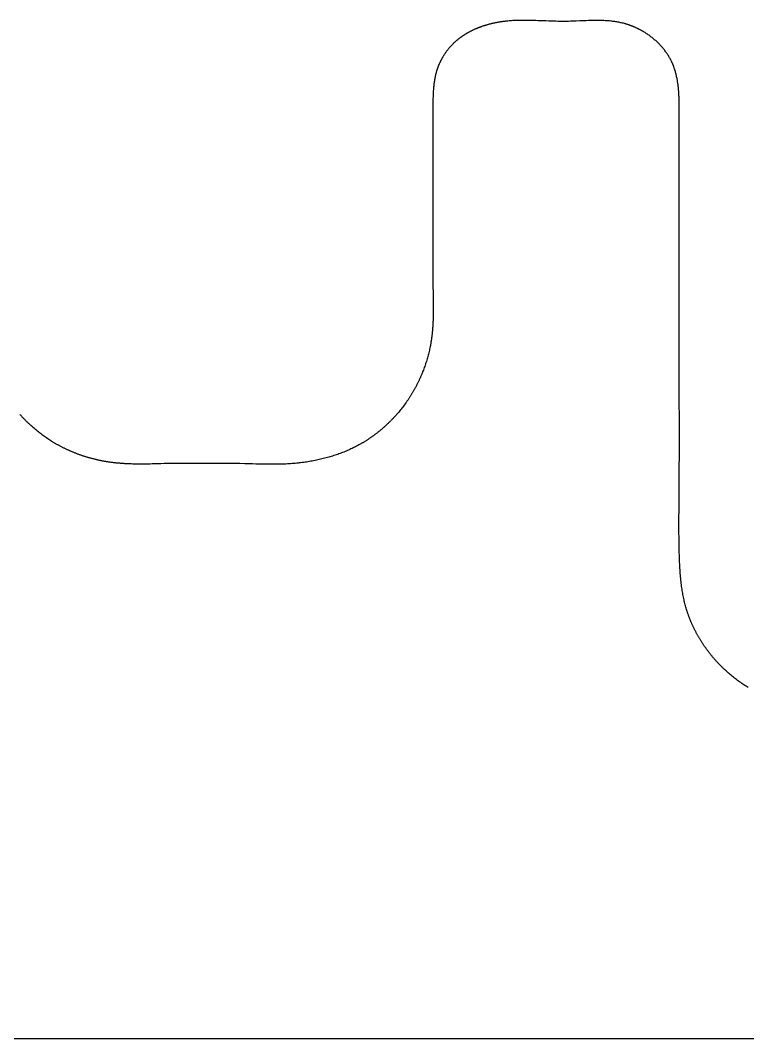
# Model space of a CAD drawing. Header units: millimetres. Extents: x -9 to 276, y -90 to 14.
# Drawn here: x 255.55 to 260.57, y 6.97 to 14 of the extents above; entities that cross this region are included whole.
import ezdxf

# ---------------------------------------------------------------- set-up
doc = ezdxf.new("R2010")
doc.units = ezdxf.units.MM
doc.layers.add('BLACK', color=7, linetype='CONTINUOUS')

msp = doc.modelspace()

# ---------------------------------------------------------------- linework, layer by layer
at = {"layer": 'BLACK', "linetype": 'Continuous'}
for p, q in [((258.823312, 13.981715), (258.819491, 13.980887)), ((258.82716, 13.982529), (258.823312, 13.981715)), ((258.831013, 13.983323), (258.82716, 13.982529)), ((258.834891, 13.984102), (258.831013, 13.983323)), ((258.838774, 13.984861), (258.834891, 13.984102)), ((258.842683, 13.985604), (258.838774, 13.984861)), ((258.846596, 13.986328), (258.842683, 13.985604)), ((258.850534, 13.987036), (258.846596, 13.986328)), ((258.854476, 13.987724), (258.850534, 13.987036)), ((258.858443, 13.988396), (258.854476, 13.987724)), ((258.862412, 13.989049), (258.858443, 13.988396)), ((258.866406, 13.989684), (258.862412, 13.989049)), ((258.870403, 13.9903), (258.866406, 13.989684)), ((258.874424, 13.990899), (258.870403, 13.9903)), ((258.878447, 13.991478), (258.874424, 13.990899)), ((258.882493, 13.992041), (258.878447, 13.991478)), ((258.886541, 13.992583), (258.882493, 13.992041)), ((258.890611, 13.993107), (258.886541, 13.992583)), ((258.894683, 13.993612), (258.890611, 13.993107)), ((258.898849, 13.994107), (258.894683, 13.993612)), ((258.903015, 13.994582), (258.898849, 13.994107)), ((258.907182, 13.995037), (258.903015, 13.994582)), ((258.91135, 13.995471), (258.907182, 13.995037)), ((258.919687, 13.996281), (258.91135, 13.995471)), ((258.928027, 13.997015), (258.919687, 13.996281)), ((258.936369, 13.997675), (258.928027, 13.997015)), ((258.944714, 13.998264), (258.936369, 13.997675)), ((258.953062, 13.998785), (258.944714, 13.998264)), ((258.961412, 13.99924), (258.953062, 13.998785)), ((258.969765, 13.999632), (258.961412, 13.99924)), ((258.97812, 13.999964), (258.969765, 13.999632)), ((258.986479, 14.000238), (258.97812, 13.999964)), ((258.99484, 14.000456), (258.986479, 14.000238)), ((259.003205, 14.000622), (258.99484, 14.000456)), ((259.011572, 14.000738), (259.003205, 14.000622)), ((259.019942, 14.000807), (259.011572, 14.000738)), ((259.028315, 14.000831), (259.019942, 14.000807)), ((259.036692, 14.000813), (259.028315, 14.000831)), ((259.045072, 14.000755), (259.036692, 14.000813)), ((259.053454, 14.000661), (259.045072, 14.000755)), ((259.061841, 14.000532), (259.053454, 14.000661)), ((259.07023, 14.000372), (259.061841, 14.000532)), ((259.078623, 14.000182), (259.07023, 14.000372)), ((259.087019, 13.999967), (259.078623, 14.000182)), ((259.095419, 13.999727), (259.087019, 13.999967)), ((259.112228, 13.999187), (259.095419, 13.999727)), ((259.129052, 13.998584), (259.112228, 13.999187)), ((259.145891, 13.997938), (259.129052, 13.998584)), ((259.162746, 13.997271), (259.145891, 13.997938)), ((259.181222, 13.99654), (259.162746, 13.997271)), ((259.202678, 13.995727), (259.181222, 13.99654)), ((259.220541, 13.99511), (259.202678, 13.995727)), ((259.236389, 13.994628), (259.220541, 13.99511)), ((259.250893, 13.994257), (259.236389, 13.994628)), ((259.264414, 13.993983), (259.250893, 13.994257)), ((259.277175, 13.993798), (259.264414, 13.993983)), ((259.289322, 13.993695), (259.277175, 13.993798)), ((259.300959, 13.993672), (259.289322, 13.993695)), ((259.312165, 13.993725), (259.300959, 13.993672)), ((259.318687, 13.993792), (259.312165, 13.993725)), ((259.325211, 13.993884), (259.318687, 13.993792)), ((259.331737, 13.994), (259.325211, 13.993884)), ((259.338266, 13.994138), (259.331737, 13.994)), ((259.351328, 13.994473), (259.338266, 13.994138)), ((259.364396, 13.994876), (259.351328, 13.994473)), ((259.377466, 13.995333), (259.364396, 13.994876)), ((259.390537, 13.99583), (259.377466, 13.995333)), ((259.416675, 13.996892), (259.390537, 13.99583)), ((259.442939, 13.997959), (259.416675, 13.996892)), ((259.460309, 13.998611), (259.442939, 13.997959)), ((259.47527, 13.999109), (259.460309, 13.998611)), ((259.488734, 13.99949), (259.47527, 13.999109)), ((259.501144, 13.99977), (259.488734, 13.99949)), ((259.512756, 13.99996), (259.501144, 13.99977)), ((259.523732, 14.000066), (259.512756, 13.99996)), ((259.534185, 14.000093), (259.523732, 14.000066)), ((259.544196, 14.000043), (259.534185, 14.000093)), ((259.553827, 13.99992), (259.544196, 14.000043)), ((259.563125, 13.999725), (259.553827, 13.99992)), ((259.572129, 13.99946), (259.563125, 13.999725)), ((259.580869, 13.999126), (259.572129, 13.99946)), ((259.58937, 13.998724), (259.580869, 13.999126)), ((259.597655, 13.998256), (259.58937, 13.998724)), ((259.605742, 13.997721), (259.597655, 13.998256)), ((259.613645, 13.99712), (259.605742, 13.997721)), ((259.62138, 13.996455), (259.613645, 13.99712)), ((259.628957, 13.995725), (259.62138, 13.996455)), ((259.636388, 13.994931), (259.628957, 13.995725)), ((259.643681, 13.994074), (259.636388, 13.994931)), ((259.650846, 13.993153), (259.643681, 13.994074)), ((259.657889, 13.992168), (259.650846, 13.993153)), ((259.664818, 13.991121), (259.657889, 13.992168)), ((259.671639, 13.990011), (259.664818, 13.991121)), ((259.678357, 13.988838), (259.671639, 13.990011)), ((259.684977, 13.987602), (259.678357, 13.988838)), ((259.691506, 13.986304), (259.684977, 13.987602)), ((259.697946, 13.984943), (259.691506, 13.986304)), ((259.704302, 13.983519), (259.697946, 13.984943)), ((259.710578, 13.982033), (259.704302, 13.983519)), ((259.716777, 13.980484), (259.710578, 13.982033)), ((258.636296, 13.911574), (258.633489, 13.909932)), ((258.639128, 13.913209), (258.636296, 13.911574)), ((258.641972, 13.914826), (258.639128, 13.913209)), ((258.644842, 13.916436), (258.641972, 13.914826)), ((258.647723, 13.918028), (258.644842, 13.916436)), ((258.650631, 13.919612), (258.647723, 13.918028)), ((258.65355, 13.921179), (258.650631, 13.919612)), ((258.656495, 13.922738), (258.65355, 13.921179)), ((258.659451, 13.92428), (258.656495, 13.922738)), ((258.662435, 13.925813), (258.659451, 13.92428)), ((258.665428, 13.927328), (258.662435, 13.925813)), ((258.66845, 13.928835), (258.665428, 13.927328)), ((258.671481, 13.930325), (258.66845, 13.928835)), ((258.67454, 13.931805), (258.671481, 13.930325)), ((258.677609, 13.933269), (258.67454, 13.931805)), ((258.680705, 13.934723), (258.677609, 13.933269)), ((258.683812, 13.936159), (258.680705, 13.934723)), ((258.686946, 13.937586), (258.683812, 13.936159)), ((258.690091, 13.938996), (258.686946, 13.937586)), ((258.693263, 13.940395), (258.690091, 13.938996)), ((258.696445, 13.941778), (258.693263, 13.940395)), ((258.699655, 13.94315), (258.696445, 13.941778)), ((258.702874, 13.944504), (258.699655, 13.94315)), ((258.706121, 13.945849), (258.702874, 13.944504)), ((258.709378, 13.947175), (258.706121, 13.945849)), ((258.712663, 13.948491), (258.709378, 13.947175)), ((258.715957, 13.949789), (258.712663, 13.948491)), ((258.71928, 13.951077), (258.715957, 13.949789)), ((258.722611, 13.952346), (258.71928, 13.951077)), ((258.725971, 13.953605), (258.722611, 13.952346)), ((258.729339, 13.954845), (258.725971, 13.953605)), ((258.732736, 13.956075), (258.729339, 13.954845)), ((258.736141, 13.957286), (258.732736, 13.956075)), ((258.739574, 13.958486), (258.736141, 13.957286)), ((258.743016, 13.959667), (258.739574, 13.958486)), ((258.746486, 13.960837), (258.743016, 13.959667)), ((258.749964, 13.961988), (258.746486, 13.960837)), ((258.753471, 13.963127), (258.749964, 13.961988)), ((258.756985, 13.964247), (258.753471, 13.963127)), ((258.760528, 13.965356), (258.756985, 13.964247)), ((258.764078, 13.966446), (258.760528, 13.965356)), ((258.767657, 13.967523), (258.764078, 13.966446)), ((258.771242, 13.968581), (258.767657, 13.967523)), ((258.774856, 13.969627), (258.771242, 13.968581)), ((258.778477, 13.970654), (258.774856, 13.969627)), ((258.782126, 13.971667), (258.778477, 13.970654)), ((258.785781, 13.972662), (258.782126, 13.971667)), ((258.789465, 13.973643), (258.785781, 13.972662)), ((258.793154, 13.974606), (258.789465, 13.973643)), ((258.796872, 13.975554), (258.793154, 13.974606)), ((258.800595, 13.976484), (258.796872, 13.975554)), ((258.804346, 13.977399), (258.800595, 13.976484)), ((258.808102, 13.978295), (258.804346, 13.977399)), ((258.811886, 13.979177), (258.808102, 13.978295)), ((258.815675, 13.980039), (258.811886, 13.979177)), ((258.819491, 13.980887), (258.815675, 13.980039)), ((259.722903, 13.978871), (259.716777, 13.980484)), ((259.728959, 13.977196), (259.722903, 13.978871)), ((259.729519, 13.977037), (259.728959, 13.977196)), ((259.73255, 13.976163), (259.729519, 13.977037)), ((259.735578, 13.97527), (259.73255, 13.976163)), ((259.738611, 13.974354), (259.735578, 13.97527)), ((259.74164, 13.973418), (259.738611, 13.974354)), ((259.744672, 13.972461), (259.74164, 13.973418)), ((259.747701, 13.971483), (259.744672, 13.972461)), ((259.750732, 13.970483), (259.747701, 13.971483)), ((259.75376, 13.969464), (259.750732, 13.970483)), ((259.756789, 13.968423), (259.75376, 13.969464)), ((259.759814, 13.967362), (259.756789, 13.968423)), ((259.762841, 13.966279), (259.759814, 13.967362)), ((259.765863, 13.965177), (259.762841, 13.966279)), ((259.768886, 13.964053), (259.765863, 13.965177)), ((259.771904, 13.962909), (259.768886, 13.964053)), ((259.774922, 13.961744), (259.771904, 13.962909)), ((259.777934, 13.960559), (259.774922, 13.961744)), ((259.780946, 13.959354), (259.777934, 13.960559)), ((259.783952, 13.958129), (259.780946, 13.959354)), ((259.786957, 13.956882), (259.783952, 13.958129)), ((259.789956, 13.955617), (259.786957, 13.956882)), ((259.792953, 13.954331), (259.789956, 13.955617)), ((259.795943, 13.953025), (259.792953, 13.954331)), ((259.798931, 13.951699), (259.795943, 13.953025)), ((259.801912, 13.950354), (259.798931, 13.951699)), ((259.80489, 13.948989), (259.801912, 13.950354)), ((259.80786, 13.947604), (259.80489, 13.948989)), ((259.810827, 13.9462), (259.80786, 13.947604)), ((259.813786, 13.944777), (259.810827, 13.9462)), ((259.81674, 13.943334), (259.813786, 13.944777)), ((259.819686, 13.941873), (259.81674, 13.943334)), ((259.822627, 13.940392), (259.819686, 13.941873)), ((259.825559, 13.938892), (259.822627, 13.940392)), ((259.828485, 13.937374), (259.825559, 13.938892)), ((259.831403, 13.935837), (259.828485, 13.937374)), ((259.834314, 13.934281), (259.831403, 13.935837)), ((259.837216, 13.932708), (259.834314, 13.934281)), ((259.84011, 13.931116), (259.837216, 13.932708)), ((259.842995, 13.929506), (259.84011, 13.931116)), ((259.845871, 13.927877), (259.842995, 13.929506)), ((259.848738, 13.926232), (259.845871, 13.927877)), ((259.851596, 13.924568), (259.848738, 13.926232)), ((259.854444, 13.922887), (259.851596, 13.924568)), ((259.86011, 13.919473), (259.854444, 13.922887)), ((259.865734, 13.915991), (259.86011, 13.919473)), ((259.871315, 13.912442), (259.865734, 13.915991)), ((259.876849, 13.908827), (259.871315, 13.912442)), ((258.544521, 13.842867), (258.542377, 13.840791)), ((258.546677, 13.844927), (258.544521, 13.842867)), ((258.548855, 13.84698), (258.546677, 13.844927)), ((258.551046, 13.849018), (258.548855, 13.84698)), ((258.553259, 13.851049), (258.551046, 13.849018)), ((258.555485, 13.853065), (258.553259, 13.851049)), ((258.557734, 13.855073), (258.555485, 13.853065)), ((258.559995, 13.857066), (258.557734, 13.855073)), ((258.562279, 13.859053), (258.559995, 13.857066)), ((258.564576, 13.861023), (258.562279, 13.859053)), ((258.566895, 13.862987), (258.564576, 13.861023)), ((258.569227, 13.864935), (258.566895, 13.862987)), ((258.571582, 13.866876), (258.569227, 13.864935)), ((258.57395, 13.868801), (258.571582, 13.866876)), ((258.576341, 13.87072), (258.57395, 13.868801)), ((258.578744, 13.872622), (258.576341, 13.87072)), ((258.581171, 13.874518), (258.578744, 13.872622)), ((258.583611, 13.876398), (258.581171, 13.874518)), ((258.586074, 13.87827), (258.583611, 13.876398)), ((258.588549, 13.880127), (258.586074, 13.87827)), ((258.591049, 13.881977), (258.588549, 13.880127)), ((258.59356, 13.88381), (258.591049, 13.881977)), ((258.596096, 13.885637), (258.59356, 13.88381)), ((258.598644, 13.887447), (258.596096, 13.885637)), ((258.601217, 13.88925), (258.598644, 13.887447)), ((258.603802, 13.891037), (258.601217, 13.88925)), ((258.606411, 13.892817), (258.603802, 13.891037)), ((258.609032, 13.89458), (258.606411, 13.892817)), ((258.611679, 13.896336), (258.609032, 13.89458)), ((258.614337, 13.898075), (258.611679, 13.896336)), ((258.61702, 13.899807), (258.614337, 13.898075)), ((258.619715, 13.901523), (258.61702, 13.899807)), ((258.622435, 13.903231), (258.619715, 13.901523)), ((258.625167, 13.904922), (258.622435, 13.903231)), ((258.627925, 13.906606), (258.625167, 13.904922)), ((258.630694, 13.908273), (258.627925, 13.906606)), ((258.633489, 13.909932), (258.630694, 13.908273)), ((259.882336, 13.905148), (259.876849, 13.908827)), ((259.887773, 13.901407), (259.882336, 13.905148)), ((259.893158, 13.897603), (259.887773, 13.901407)), ((259.89849, 13.89374), (259.893158, 13.897603)), ((259.903767, 13.889818), (259.89849, 13.89374)), ((259.908987, 13.885839), (259.903767, 13.889818)), ((259.914148, 13.881805), (259.908987, 13.885839)), ((259.919249, 13.877716), (259.914148, 13.881805)), ((259.924288, 13.873575), (259.919249, 13.877716)), ((259.929263, 13.869382), (259.924288, 13.873575)), ((259.934173, 13.86514), (259.929263, 13.869382)), ((259.939017, 13.86085), (259.934173, 13.86514)), ((259.943794, 13.856514), (259.939017, 13.86085)), ((259.948501, 13.852133), (259.943794, 13.856514)), ((259.953137, 13.847708), (259.948501, 13.852133)), ((259.957703, 13.843242), (259.953137, 13.847708)), ((259.962195, 13.838735), (259.957703, 13.843242)), ((258.485589, 13.773025), (258.482211, 13.768002)), ((258.489029, 13.777995), (258.485589, 13.773025)), ((258.492529, 13.782912), (258.489029, 13.777995)), ((258.496087, 13.787774), (258.492529, 13.782912)), ((258.499702, 13.792577), (258.496087, 13.787774)), ((258.503373, 13.797321), (258.499702, 13.792577)), ((258.507096, 13.802004), (258.503373, 13.797321)), ((258.510871, 13.806624), (258.507096, 13.802004)), ((258.514697, 13.811179), (258.510871, 13.806624)), ((258.51857, 13.815667), (258.514697, 13.811179)), ((258.522491, 13.820088), (258.51857, 13.815667)), ((258.526456, 13.824439), (258.522491, 13.820088)), ((258.529894, 13.828118), (258.526456, 13.824439)), ((258.531934, 13.83026), (258.529894, 13.828118)), ((258.533986, 13.832387), (258.531934, 13.83026)), ((258.53606, 13.834507), (258.533986, 13.832387)), ((258.538147, 13.836611), (258.53606, 13.834507)), ((258.540256, 13.838709), (258.538147, 13.836611)), ((258.542377, 13.840791), (258.540256, 13.838709)), ((259.966614, 13.834189), (259.962195, 13.838735)), ((259.970958, 13.829606), (259.966614, 13.834189)), ((259.975227, 13.824988), (259.970958, 13.829606)), ((259.979418, 13.820335), (259.975227, 13.824988)), ((259.983532, 13.815649), (259.979418, 13.820335)), ((259.987568, 13.810931), (259.983532, 13.815649)), ((259.991525, 13.806184), (259.987568, 13.810931)), ((259.995403, 13.801408), (259.991525, 13.806184)), ((259.9992, 13.796604), (259.995403, 13.801408)), ((260.002916, 13.791775), (259.9992, 13.796604)), ((260.006551, 13.78692), (260.002916, 13.791775)), ((260.010104, 13.782043), (260.006551, 13.78692)), ((260.013575, 13.777143), (260.010104, 13.782043)), ((260.016963, 13.772222), (260.013575, 13.777143)), ((260.020269, 13.767282), (260.016963, 13.772222)), ((258.445735, 13.701734), (258.444515, 13.698981)), ((258.446973, 13.704479), (258.445735, 13.701734)), ((258.448231, 13.70722), (258.446973, 13.704479)), ((258.449508, 13.709953), (258.448231, 13.70722)), ((258.450805, 13.712681), (258.449508, 13.709953)), ((258.45212, 13.715402), (258.450805, 13.712681)), ((258.453454, 13.718117), (258.45212, 13.715402)), ((258.454807, 13.720823), (258.453454, 13.718117)), ((258.456179, 13.723523), (258.454807, 13.720823)), ((258.457569, 13.726214), (258.456179, 13.723523)), ((258.458978, 13.728899), (258.457569, 13.726214)), ((258.460405, 13.731574), (258.458978, 13.728899)), ((258.46185, 13.734241), (258.460405, 13.731574)), ((258.463313, 13.736899), (258.46185, 13.734241)), ((258.464794, 13.739548), (258.463313, 13.736899)), ((258.466292, 13.742187), (258.464794, 13.739548)), ((258.467808, 13.744817), (258.466292, 13.742187)), ((258.469341, 13.747437), (258.467808, 13.744817)), ((258.470891, 13.750046), (258.469341, 13.747437)), ((258.472459, 13.752645), (258.470891, 13.750046)), ((258.474043, 13.755233), (258.472459, 13.752645)), ((258.475644, 13.75781), (258.474043, 13.755233)), ((258.478895, 13.76293), (258.475644, 13.75781)), ((258.482211, 13.768002), (258.478895, 13.76293)), ((260.023491, 13.762323), (260.020269, 13.767282)), ((260.02663, 13.757346), (260.023491, 13.762323)), ((260.029685, 13.752353), (260.02663, 13.757346)), ((260.032656, 13.747345), (260.029685, 13.752353)), ((260.035544, 13.742322), (260.032656, 13.747345)), ((260.038347, 13.737286), (260.035544, 13.742322)), ((260.041066, 13.732238), (260.038347, 13.737286)), ((260.043702, 13.727178), (260.041066, 13.732238)), ((260.046253, 13.722107), (260.043702, 13.727178)), ((260.047604, 13.719349), (260.046253, 13.722107)), ((260.048933, 13.716582), (260.047604, 13.719349)), ((260.05024, 13.713806), (260.048933, 13.716582)), ((260.051526, 13.711021), (260.05024, 13.713806)), ((260.052791, 13.708228), (260.051526, 13.711021)), ((260.054036, 13.705427), (260.052791, 13.708228)), ((260.055259, 13.702617), (260.054036, 13.705427)), ((260.056462, 13.699799), (260.055259, 13.702617)), ((258.421557, 13.632943), (258.420094, 13.627154)), ((258.423077, 13.638638), (258.421557, 13.632943)), ((258.424654, 13.644245), (258.423077, 13.638638)), ((258.426008, 13.648837), (258.424654, 13.644245)), ((258.426862, 13.651642), (258.426008, 13.648837)), ((258.427736, 13.654442), (258.426862, 13.651642)), ((258.428632, 13.657246), (258.427736, 13.654442)), ((258.429548, 13.660044), (258.428632, 13.657246)), ((258.430485, 13.662845), (258.429548, 13.660044)), ((258.431442, 13.66564), (258.430485, 13.662845)), ((258.432421, 13.668437), (258.431442, 13.66564)), ((258.433419, 13.671229), (258.432421, 13.668437)), ((258.434438, 13.674021), (258.433419, 13.671229)), ((258.435477, 13.676808), (258.434438, 13.674021)), ((258.436537, 13.679594), (258.435477, 13.676808)), ((258.437616, 13.682374), (258.436537, 13.679594)), ((258.438717, 13.685154), (258.437616, 13.682374)), ((258.439836, 13.687927), (258.438717, 13.685154)), ((258.440977, 13.690699), (258.439836, 13.687927)), ((258.442136, 13.693463), (258.440977, 13.690699)), ((258.443316, 13.696226), (258.442136, 13.693463)), ((258.444515, 13.698981), (258.443316, 13.696226)), ((260.057645, 13.696972), (260.056462, 13.699799)), ((260.058807, 13.694138), (260.057645, 13.696972)), ((260.059949, 13.691295), (260.058807, 13.694138)), ((260.061071, 13.688444), (260.059949, 13.691295)), ((260.062174, 13.685585), (260.061071, 13.688444)), ((260.063257, 13.682719), (260.062174, 13.685585)), ((260.06432, 13.679844), (260.063257, 13.682719)), ((260.065364, 13.676962), (260.06432, 13.679844)), ((260.06639, 13.674072), (260.065364, 13.676962)), ((260.067396, 13.671175), (260.06639, 13.674072)), ((260.069353, 13.665358), (260.067396, 13.671175)), ((260.071236, 13.659512), (260.069353, 13.665358)), ((260.073047, 13.653637), (260.071236, 13.659512)), ((260.074788, 13.647734), (260.073047, 13.653637)), ((260.076458, 13.641804), (260.074788, 13.647734)), ((260.078061, 13.635847), (260.076458, 13.641804)), ((260.079598, 13.629863), (260.078061, 13.635847)), ((258.408562, 13.562659), (258.407712, 13.555333)), ((258.409466, 13.569785), (258.408562, 13.562659)), ((258.410425, 13.57673), (258.409466, 13.569785)), ((258.411438, 13.583507), (258.410425, 13.57673)), ((258.412507, 13.590129), (258.411438, 13.583507)), ((258.413632, 13.596608), (258.412507, 13.590129)), ((258.414812, 13.602953), (258.413632, 13.596608)), ((258.416048, 13.609173), (258.414812, 13.602953)), ((258.41734, 13.615275), (258.416048, 13.609173)), ((258.418689, 13.621267), (258.41734, 13.615275)), ((258.420094, 13.627154), (258.418689, 13.621267)), ((260.081068, 13.623854), (260.079598, 13.629863)), ((260.082475, 13.61782), (260.081068, 13.623854)), ((260.08382, 13.611762), (260.082475, 13.61782)), ((260.085103, 13.60568), (260.08382, 13.611762)), ((260.086326, 13.599575), (260.085103, 13.60568)), ((260.08749, 13.593448), (260.086326, 13.599575)), ((260.088598, 13.587298), (260.08749, 13.593448)), ((260.08965, 13.581128), (260.088598, 13.587298)), ((260.090647, 13.574936), (260.08965, 13.581128)), ((260.091591, 13.568725), (260.090647, 13.574936)), ((260.092484, 13.562495), (260.091591, 13.568725)), ((260.093326, 13.556245), (260.092484, 13.562495)), ((258.403238, 13.495999), (258.402796, 13.485702)), ((258.403726, 13.505665), (258.403238, 13.495999)), ((258.404262, 13.514823), (258.403726, 13.505665)), ((258.404848, 13.523558), (258.404262, 13.514823)), ((258.405485, 13.531934), (258.404848, 13.523558)), ((258.406174, 13.539998), (258.405485, 13.531934)), ((258.406916, 13.547788), (258.406174, 13.539998)), ((258.407712, 13.555333), (258.406916, 13.547788)), ((260.094119, 13.549978), (260.093326, 13.556245)), ((260.094864, 13.543693), (260.094119, 13.549978)), ((260.095564, 13.537391), (260.094864, 13.543693)), ((260.096218, 13.531073), (260.095564, 13.537391)), ((260.096829, 13.524739), (260.096218, 13.531073)), ((260.097397, 13.51839), (260.096829, 13.524739)), ((260.097925, 13.512027), (260.097397, 13.51839)), ((260.098414, 13.50565), (260.097925, 13.512027)), ((260.098864, 13.49926), (260.098414, 13.50565)), ((260.099278, 13.492858), (260.098864, 13.49926)), ((260.099656, 13.486443), (260.099278, 13.492858)), ((258.40146, 13.43753), (258.401051, 13.415132)), ((258.401688, 13.448359), (258.40146, 13.43753)), ((258.402031, 13.462343), (258.401688, 13.448359)), ((258.402396, 13.474588), (258.402031, 13.462343)), ((258.402796, 13.485702), (258.402396, 13.474588)), ((260.1, 13.480017), (260.099656, 13.486443)), ((260.100311, 13.47358), (260.1, 13.480017)), ((260.100592, 13.467134), (260.100311, 13.47358)), ((260.100842, 13.460678), (260.100592, 13.467134)), ((260.101064, 13.454213), (260.100842, 13.460678)), ((260.101258, 13.44774), (260.101064, 13.454213)), ((260.101427, 13.441259), (260.101258, 13.44774)), ((260.101571, 13.434771), (260.101427, 13.441259)), ((260.101693, 13.428277), (260.101571, 13.434771)), ((260.101792, 13.421778), (260.101693, 13.428277)), ((260.101871, 13.415273), (260.101792, 13.421778)), ((258.400428, 13.367959), (258.400216, 13.342925)), ((258.400707, 13.391979), (258.400428, 13.367959)), ((258.401051, 13.415132), (258.400707, 13.391979)), ((260.1016, 13.324017), (260.10184, 13.35008)), ((260.10184, 13.35008), (260.101933, 13.363125)), ((260.101973, 13.40225), (260.101871, 13.415273)), ((260.101933, 13.363125), (260.101993, 13.376171)), ((260.102011, 13.389215), (260.101973, 13.40225)), ((260.101993, 13.376171), (260.102011, 13.389215)), ((258.399998, 13.288965), (258.399995, 13.25938)), ((258.400072, 13.316683), (258.399998, 13.288965)), ((258.400216, 13.342925), (258.400072, 13.316683)), ((260.101127, 13.266494), (260.101277, 13.287899)), ((260.101277, 13.287899), (260.101459, 13.309362)), ((260.101459, 13.309362), (260.1016, 13.324017)), ((258.399995, 13.25938), (258.400069, 13.227311)), ((258.400069, 13.227311), (258.400227, 13.191686)), ((260.100847, 13.202584), (260.100914, 13.22384)), ((260.100914, 13.22384), (260.101007, 13.245142)), ((260.101007, 13.245142), (260.101127, 13.266494)), ((258.400227, 13.191686), (258.400483, 13.150266)), ((258.400483, 13.150266), (258.400927, 13.090495)), ((260.100777, 13.139051), (260.100803, 13.181369)), ((260.10082, 13.096854), (260.100777, 13.139051)), ((260.100803, 13.181369), (260.100847, 13.202584)), ((258.400927, 13.090495), (258.401205, 13.053983)), ((260.100913, 13.054748), (260.10082, 13.096854)), ((258.401205, 13.053983), (258.40146, 13.01747)), ((258.40146, 13.01747), (258.40146, 12.597409)), ((260.10104, 13.012701), (260.100913, 13.054748)), ((260.101185, 12.970683), (260.10104, 13.012701)), ((260.101257, 12.950031), (260.101185, 12.970683)), ((260.101458, 12.885958), (260.101257, 12.950031)), ((260.101571, 12.834815), (260.101458, 12.885958)), ((260.101639, 12.783591), (260.101571, 12.834815)), ((260.101669, 12.7323), (260.101639, 12.783591)), ((260.101668, 12.680955), (260.101669, 12.7323)), ((260.101642, 12.62957), (260.101668, 12.680955)), ((258.40146, 12.597409), (258.401032, 12.531004)), ((260.101474, 12.475313), (260.101596, 12.578159)), ((260.101596, 12.578159), (260.101642, 12.62957)), ((258.401032, 12.531004), (258.400739, 12.486794)), ((258.40048, 12.442584), (258.400373, 12.42048)), ((258.400739, 12.486794), (258.40048, 12.442584)), ((260.101457, 11.615747), (260.101458, 12.462554)), ((260.101458, 12.462554), (260.101474, 12.475313)), ((258.400225, 12.376271), (258.400192, 12.354168)), ((258.400287, 12.398376), (258.400225, 12.376271)), ((258.400373, 12.42048), (258.400287, 12.398376)), ((258.400192, 12.354168), (258.400192, 12.332064)), ((258.400192, 12.332064), (258.400229, 12.309961)), ((258.400229, 12.309961), (258.400308, 12.287858)), ((258.400308, 12.287858), (258.400431, 12.265755)), ((258.400431, 12.265755), (258.400604, 12.243653)), ((258.400604, 12.243653), (258.40083, 12.221551)), ((258.40083, 12.221551), (258.401114, 12.19945)), ((258.401114, 12.19945), (258.40146, 12.177349)), ((258.40146, 12.177349), (258.401909, 12.152981)), ((258.401909, 12.152981), (258.402335, 12.131635)), ((258.402335, 12.131635), (258.402801, 12.108246)), ((258.402801, 12.108246), (258.403229, 12.08486)), ((258.403229, 12.08486), (258.403416, 12.073168)), ((258.403416, 12.073168), (258.403581, 12.061477)), ((258.403581, 12.061477), (258.403717, 12.049788)), ((258.403717, 12.049788), (258.40382, 12.0381)), ((258.40382, 12.0381), (258.403885, 12.026413)), ((258.403908, 12.014728), (258.403883, 12.003044)), ((258.403885, 12.026413), (258.403908, 12.014728)), ((258.402887, 11.944654), (258.402481, 11.932983)), ((258.403219, 11.956328), (258.402887, 11.944654)), ((258.403479, 11.968004), (258.403219, 11.956328)), ((258.403674, 11.979683), (258.403479, 11.968004)), ((258.403807, 11.991363), (258.403674, 11.979683)), ((258.403883, 12.003044), (258.403807, 11.991363)), ((258.399149, 11.874662), (258.398683, 11.868833)), ((258.399589, 11.880491), (258.399149, 11.874662)), ((258.400004, 11.88632), (258.399589, 11.880491)), ((258.400394, 11.892151), (258.400004, 11.88632)), ((258.40076, 11.897982), (258.400394, 11.892151)), ((258.401103, 11.903814), (258.40076, 11.897982)), ((258.401422, 11.909646), (258.401103, 11.903814)), ((258.401719, 11.91548), (258.401422, 11.909646)), ((258.401994, 11.921313), (258.401719, 11.91548)), ((258.402248, 11.927148), (258.401994, 11.921313)), ((258.402481, 11.932983), (258.402248, 11.927148)), ((258.391673, 11.804773), (258.39085, 11.798954)), ((258.392464, 11.810592), (258.391673, 11.804773)), ((258.393222, 11.816413), (258.392464, 11.810592)), ((258.393949, 11.822234), (258.393222, 11.816413)), ((258.394644, 11.828056), (258.393949, 11.822234)), ((258.395308, 11.833879), (258.394644, 11.828056)), ((258.395942, 11.839703), (258.395308, 11.833879)), ((258.396547, 11.845527), (258.395942, 11.839703)), ((258.397123, 11.851353), (258.396547, 11.845527)), ((258.39767, 11.857179), (258.397123, 11.851353)), ((258.39819, 11.863006), (258.39767, 11.857179)), ((258.398683, 11.868833), (258.39819, 11.863006)), ((258.380752, 11.741216), (258.378948, 11.732686)), ((258.382473, 11.749737), (258.380752, 11.741216)), ((258.38411, 11.758249), (258.382473, 11.749737)), ((258.385181, 11.764061), (258.38411, 11.758249)), ((258.386216, 11.769874), (258.385181, 11.764061)), ((258.387213, 11.775688), (258.386216, 11.769874)), ((258.388175, 11.781503), (258.387213, 11.775688)), ((258.389101, 11.787319), (258.388175, 11.781503)), ((258.389993, 11.793136), (258.389101, 11.787319)), ((258.39085, 11.798954), (258.389993, 11.793136)), ((258.361533, 11.664329), (258.358986, 11.655793)), ((258.363998, 11.672871), (258.361533, 11.664329)), ((258.366382, 11.681417), (258.363998, 11.672871)), ((258.368683, 11.689965), (258.366382, 11.681417)), ((258.370901, 11.698514), (258.368683, 11.689965)), ((258.373038, 11.707062), (258.370901, 11.698514)), ((258.375091, 11.715608), (258.373038, 11.707062)), ((258.377061, 11.724149), (258.375091, 11.715608)), ((258.378948, 11.732686), (258.377061, 11.724149)), ((258.338897, 11.596326), (258.335709, 11.58789)), ((258.342006, 11.604779), (258.338897, 11.596326)), ((258.345036, 11.613249), (258.342006, 11.604779)), ((258.347987, 11.621734), (258.345036, 11.613249)), ((258.350857, 11.630233), (258.347987, 11.621734)), ((258.353648, 11.638743), (258.350857, 11.630233)), ((258.356357, 11.647264), (258.353648, 11.638743)), ((258.358986, 11.655793), (258.356357, 11.647264)), ((260.101667, 11.532544), (260.101457, 11.615747)), ((258.309352, 11.525365), (258.307444, 11.521252)), ((258.31124, 11.529485), (258.309352, 11.525365)), ((258.313111, 11.533613), (258.31124, 11.529485)), ((258.314963, 11.537749), (258.313111, 11.533613)), ((258.316796, 11.541892), (258.314963, 11.537749)), ((258.318611, 11.546042), (258.316796, 11.541892)), ((258.320407, 11.550199), (258.318611, 11.546042)), ((258.322183, 11.554363), (258.320407, 11.550199)), ((258.323941, 11.558533), (258.322183, 11.554363)), ((258.32568, 11.562709), (258.323941, 11.558533)), ((258.3274, 11.566892), (258.32568, 11.562709)), ((258.3291, 11.571081), (258.3274, 11.566892)), ((258.330782, 11.575275), (258.3291, 11.571081)), ((258.332444, 11.579475), (258.330782, 11.575275)), ((258.335709, 11.58789), (258.332444, 11.579475)), ((260.101904, 11.449326), (260.101667, 11.532544)), ((258.272287, 11.452717), (258.270063, 11.448776)), ((258.274493, 11.456667), (258.272287, 11.452717)), ((258.276684, 11.46063), (258.274493, 11.456667)), ((258.278856, 11.464602), (258.276684, 11.46063)), ((258.281012, 11.468586), (258.278856, 11.464602)), ((258.283151, 11.472579), (258.281012, 11.468586)), ((258.285273, 11.476584), (258.283151, 11.472579)), ((258.287376, 11.480598), (258.285273, 11.476584)), ((258.289463, 11.484622), (258.287376, 11.480598)), ((258.291532, 11.488655), (258.289463, 11.484622)), ((258.293584, 11.492699), (258.291532, 11.488655)), ((258.295618, 11.496751), (258.293584, 11.492699)), ((258.297634, 11.500813), (258.295618, 11.496751)), ((258.299632, 11.504883), (258.297634, 11.500813)), ((258.301612, 11.508963), (258.299632, 11.504883)), ((258.303574, 11.513051), (258.301612, 11.508963)), ((258.305518, 11.517147), (258.303574, 11.513051)), ((258.307444, 11.521252), (258.305518, 11.517147)), ((258.229805, 11.383644), (258.227297, 11.379929)), ((258.232296, 11.38737), (258.229805, 11.383644)), ((258.234774, 11.391113), (258.232296, 11.38737)), ((258.237235, 11.394867), (258.234774, 11.391113)), ((258.239683, 11.398636), (258.237235, 11.394867)), ((258.242114, 11.402417), (258.239683, 11.398636)), ((258.244531, 11.406213), (258.242114, 11.402417)), ((258.246931, 11.410019), (258.244531, 11.406213)), ((258.249317, 11.413841), (258.246931, 11.410019)), ((258.251685, 11.417673), (258.249317, 11.413841)), ((258.25404, 11.42152), (258.251685, 11.417673)), ((258.256377, 11.425377), (258.25404, 11.42152)), ((258.258699, 11.429248), (258.256377, 11.425377)), ((258.261004, 11.433129), (258.258699, 11.429248)), ((258.263294, 11.437025), (258.261004, 11.433129)), ((258.265567, 11.440929), (258.263294, 11.437025)), ((258.267824, 11.444848), (258.265567, 11.440929)), ((258.270063, 11.448776), (258.267824, 11.444848)), ((260.102159, 11.359397), (260.101904, 11.449326)), ((258.176555, 11.311596), (258.170897, 11.304683)), ((258.182151, 11.318559), (258.176555, 11.311596)), ((258.187683, 11.32557), (258.182151, 11.318559)), ((258.193151, 11.332629), (258.187683, 11.32557)), ((258.198553, 11.339734), (258.193151, 11.332629)), ((258.20389, 11.346885), (258.198553, 11.339734)), ((258.209161, 11.354081), (258.20389, 11.346885)), ((258.214364, 11.36132), (258.209161, 11.354081)), ((258.217123, 11.365214), (258.214364, 11.36132)), ((258.219689, 11.368873), (258.217123, 11.365214)), ((258.222239, 11.372543), (258.219689, 11.368873)), ((258.224776, 11.37623), (258.222239, 11.372543)), ((258.227297, 11.379929), (258.224776, 11.37623)), ((260.102395, 11.262878), (260.102159, 11.359397)), ((255.555473, 11.277174), (255.552523, 11.280491)), ((255.558439, 11.273868), (255.555473, 11.277174)), ((255.56142, 11.270576), (255.558439, 11.273868)), ((255.564417, 11.267296), (255.56142, 11.270576)), ((255.567429, 11.264029), (255.564417, 11.267296)), ((255.570457, 11.260775), (255.567429, 11.264029)), ((255.573499, 11.257534), (255.570457, 11.260775)), ((255.576558, 11.254306), (255.573499, 11.257534)), ((255.57963, 11.251091), (255.576558, 11.254306)), ((255.582718, 11.247889), (255.57963, 11.251091)), ((255.585821, 11.244702), (255.582718, 11.247889)), ((255.588938, 11.241527), (255.585821, 11.244702)), ((255.59207, 11.238367), (255.588938, 11.241527)), ((258.114161, 11.241658), (258.111033, 11.238482)), ((258.117275, 11.244848), (258.114161, 11.241658)), ((258.120376, 11.248054), (258.117275, 11.244848)), ((258.123463, 11.251274), (258.120376, 11.248054)), ((258.126536, 11.254509), (258.123463, 11.251274)), ((258.129595, 11.257757), (258.126536, 11.254509)), ((258.132641, 11.26102), (258.129595, 11.257757)), ((258.135671, 11.264297), (258.132641, 11.26102)), ((258.138688, 11.267589), (258.135671, 11.264297)), ((258.14169, 11.270893), (258.138688, 11.267589)), ((258.144678, 11.274212), (258.14169, 11.270893)), ((258.147651, 11.277545), (258.144678, 11.274212)), ((258.150609, 11.280891), (258.147651, 11.277545)), ((258.153553, 11.28425), (258.150609, 11.280891)), ((258.156481, 11.287623), (258.153553, 11.28425)), ((258.159395, 11.291009), (258.156481, 11.287623)), ((258.165177, 11.29782), (258.159395, 11.291009)), ((258.170897, 11.304683), (258.165177, 11.29782)), ((260.102532, 11.182242), (260.102395, 11.262878)), ((255.595217, 11.235219), (255.59207, 11.238367)), ((255.598378, 11.232087), (255.595217, 11.235219)), ((255.601553, 11.228967), (255.598378, 11.232087)), ((255.604743, 11.225862), (255.601553, 11.228967)), ((255.607946, 11.222771), (255.604743, 11.225862)), ((255.611164, 11.219695), (255.607946, 11.222771)), ((255.614396, 11.216632), (255.611164, 11.219695)), ((255.617641, 11.213585), (255.614396, 11.216632)), ((255.6209, 11.210552), (255.617641, 11.213585)), ((255.624173, 11.207533), (255.6209, 11.210552)), ((255.627459, 11.204529), (255.624173, 11.207533)), ((255.630758, 11.201541), (255.627459, 11.204529)), ((255.637397, 11.195608), (255.630758, 11.201541)), ((255.644088, 11.189736), (255.637397, 11.195608)), ((255.65083, 11.183925), (255.644088, 11.189736)), ((255.657622, 11.178177), (255.65083, 11.183925)), ((255.664464, 11.172492), (255.657622, 11.178177)), ((255.671354, 11.16687), (255.664464, 11.172492)), ((258.039018, 11.172547), (258.035611, 11.169739)), ((258.042416, 11.175374), (258.039018, 11.172547)), ((258.045802, 11.178217), (258.042416, 11.175374)), ((258.049178, 11.181077), (258.045802, 11.178217)), ((258.052541, 11.183953), (258.049178, 11.181077)), ((258.055894, 11.186847), (258.052541, 11.183953)), ((258.059235, 11.189756), (258.055894, 11.186847)), ((258.062565, 11.192683), (258.059235, 11.189756)), ((258.065882, 11.195625), (258.062565, 11.192683)), ((258.069188, 11.198584), (258.065882, 11.195625)), ((258.072482, 11.201558), (258.069188, 11.198584)), ((258.075764, 11.20455), (258.072482, 11.201558)), ((258.079033, 11.207556), (258.075764, 11.20455)), ((258.082291, 11.210579), (258.079033, 11.207556)), ((258.085535, 11.213617), (258.082291, 11.210579)), ((258.088768, 11.216672), (258.085535, 11.213617)), ((258.091987, 11.219741), (258.088768, 11.216672)), ((258.095194, 11.222827), (258.091987, 11.219741)), ((258.098388, 11.225927), (258.095194, 11.222827)), ((258.101569, 11.229044), (258.098388, 11.225927)), ((258.104737, 11.232174), (258.101569, 11.229044)), ((258.107892, 11.235321), (258.104737, 11.232174)), ((258.111033, 11.238482), (258.107892, 11.235321)), ((260.102588, 11.110648), (260.102532, 11.182242)), ((255.678292, 11.161312), (255.671354, 11.16687)), ((255.685277, 11.15582), (255.678292, 11.161312)), ((255.692308, 11.150393), (255.685277, 11.15582)), ((255.699383, 11.145033), (255.692308, 11.150393)), ((255.706502, 11.13974), (255.699383, 11.145033)), ((255.713664, 11.134514), (255.706502, 11.13974)), ((255.720868, 11.129357), (255.713664, 11.134514)), ((255.728113, 11.124268), (255.720868, 11.129357)), ((255.735399, 11.11925), (255.728113, 11.124268)), ((255.742723, 11.114301), (255.735399, 11.11925)), ((255.750085, 11.109423), (255.742723, 11.114301)), ((255.757485, 11.104616), (255.750085, 11.109423)), ((255.764146, 11.10037), (255.757485, 11.104616)), ((257.943533, 11.102885), (257.939871, 11.10056)), ((257.947184, 11.105228), (257.943533, 11.102885)), ((257.950829, 11.107591), (257.947184, 11.105228)), ((257.954464, 11.109971), (257.950829, 11.107591)), ((257.958094, 11.112372), (257.954464, 11.109971)), ((257.961712, 11.114789), (257.958094, 11.112372)), ((257.965325, 11.117226), (257.961712, 11.114789)), ((257.968926, 11.11968), (257.965325, 11.117226)), ((257.972522, 11.122154), (257.968926, 11.11968)), ((257.976106, 11.124645), (257.972522, 11.122154)), ((257.979684, 11.127156), (257.976106, 11.124645)), ((257.98325, 11.129683), (257.979684, 11.127156)), ((257.98681, 11.13223), (257.98325, 11.129683)), ((257.990358, 11.134793), (257.98681, 11.13223)), ((257.993899, 11.137376), (257.990358, 11.134793)), ((257.997429, 11.139976), (257.993899, 11.137376)), ((258.000951, 11.142594), (257.997429, 11.139976)), ((258.004461, 11.145229), (258.000951, 11.142594)), ((258.007964, 11.147883), (258.004461, 11.145229)), ((258.011454, 11.150554), (258.007964, 11.147883)), ((258.014937, 11.153243), (258.011454, 11.150554)), ((258.018408, 11.155948), (258.014937, 11.153243)), ((258.02187, 11.158672), (258.018408, 11.155948)), ((258.02532, 11.161412), (258.02187, 11.158672)), ((258.028761, 11.164171), (258.02532, 11.161412)), ((258.032191, 11.166946), (258.028761, 11.164171)), ((258.035611, 11.169739), (258.032191, 11.166946)), ((260.102569, 11.045129), (260.102588, 11.110648)), ((255.767892, 11.098015), (255.764146, 11.10037)), ((255.771649, 11.095677), (255.767892, 11.098015)), ((255.775423, 11.093352), (255.771649, 11.095677)), ((255.779207, 11.091044), (255.775423, 11.093352)), ((255.783008, 11.08875), (255.779207, 11.091044)), ((255.786819, 11.086473), (255.783008, 11.08875)), ((255.790646, 11.084209), (255.786819, 11.086473)), ((255.794483, 11.081963), (255.790646, 11.084209)), ((255.798337, 11.079731), (255.794483, 11.081963)), ((255.8022, 11.077516), (255.798337, 11.079731)), ((255.806079, 11.075315), (255.8022, 11.077516)), ((255.809968, 11.073131), (255.806079, 11.075315)), ((255.813873, 11.070962), (255.809968, 11.073131)), ((255.817787, 11.06881), (255.813873, 11.070962)), ((255.821717, 11.066673), (255.817787, 11.06881)), ((255.825656, 11.064553), (255.821717, 11.066673)), ((255.829611, 11.062448), (255.825656, 11.064553)), ((255.833575, 11.06036), (255.829611, 11.062448)), ((255.837554, 11.058287), (255.833575, 11.06036)), ((255.841543, 11.056232), (255.837554, 11.058287)), ((255.845546, 11.054192), (255.841543, 11.056232)), ((255.849558, 11.05217), (255.845546, 11.054192)), ((255.853585, 11.050163), (255.849558, 11.05217)), ((255.857621, 11.048173), (255.853585, 11.050163)), ((255.861671, 11.046199), (255.857621, 11.048173)), ((255.865729, 11.044243), (255.861671, 11.046199)), ((255.869803, 11.042303), (255.865729, 11.044243)), ((255.873884, 11.04038), (255.869803, 11.042303)), ((255.87798, 11.038473), (255.873884, 11.04038)), ((255.882083, 11.036585), (255.87798, 11.038473)), ((255.886201, 11.034712), (255.882083, 11.036585)), ((255.890327, 11.032857), (255.886201, 11.034712)), ((255.894466, 11.031019), (255.890327, 11.032857)), ((255.898613, 11.029198), (255.894466, 11.031019)), ((257.811476, 11.032795), (257.803297, 11.029291)), ((257.81959, 11.036357), (257.811476, 11.032795)), ((257.827639, 11.039978), (257.81959, 11.036357)), ((257.835623, 11.043657), (257.827639, 11.039978)), ((257.843542, 11.047394), (257.835623, 11.043657)), ((257.851397, 11.051188), (257.843542, 11.047394)), ((257.859186, 11.055039), (257.851397, 11.051188)), ((257.86691, 11.058946), (257.859186, 11.055039)), ((257.874569, 11.06291), (257.86691, 11.058946)), ((257.882163, 11.06693), (257.874569, 11.06291)), ((257.889693, 11.071005), (257.882163, 11.06693)), ((257.895378, 11.074142), (257.889693, 11.071005)), ((257.899125, 11.076239), (257.895378, 11.074142)), ((257.902863, 11.078354), (257.899125, 11.076239)), ((257.906597, 11.080489), (257.902863, 11.078354)), ((257.910321, 11.082642), (257.906597, 11.080489)), ((257.914042, 11.084816), (257.910321, 11.082642)), ((257.917752, 11.087008), (257.914042, 11.084816)), ((257.921458, 11.08922), (257.917752, 11.087008)), ((257.925155, 11.091449), (257.921458, 11.08922)), ((257.928846, 11.093699), (257.925155, 11.091449)), ((257.932528, 11.095967), (257.928846, 11.093699)), ((257.936205, 11.098255), (257.932528, 11.095967)), ((257.939871, 11.10056), (257.936205, 11.098255)), ((260.102479, 10.984078), (260.102569, 11.045129)), ((255.902773, 11.027394), (255.898613, 11.029198)), ((255.906941, 11.025608), (255.902773, 11.027394)), ((255.911122, 11.023839), (255.906941, 11.025608)), ((255.915311, 11.022088), (255.911122, 11.023839)), ((255.919512, 11.020353), (255.915311, 11.022088)), ((255.923721, 11.018637), (255.919512, 11.020353)), ((255.927942, 11.016938), (255.923721, 11.018637)), ((255.932171, 11.015257), (255.927942, 11.016938)), ((255.936411, 11.013593), (255.932171, 11.015257)), ((255.940659, 11.011948), (255.936411, 11.013593)), ((255.944918, 11.010319), (255.940659, 11.011948)), ((255.949185, 11.00871), (255.944918, 11.010319)), ((255.953462, 11.007117), (255.949185, 11.00871)), ((255.957747, 11.005544), (255.953462, 11.007117)), ((255.962042, 11.003987), (255.957747, 11.005544)), ((255.966345, 11.00245), (255.962042, 11.003987)), ((255.970658, 11.00093), (255.966345, 11.00245)), ((255.974977, 10.999429), (255.970658, 11.00093)), ((255.979307, 10.997945), (255.974977, 10.999429)), ((255.983643, 10.996481), (255.979307, 10.997945)), ((255.987989, 10.995034), (255.983643, 10.996481)), ((255.992341, 10.993606), (255.987989, 10.995034)), ((255.996703, 10.992197), (255.992341, 10.993606)), ((256.001071, 10.990806), (255.996703, 10.992197)), ((256.005448, 10.989433), (256.001071, 10.990806)), ((256.009831, 10.98808), (256.005448, 10.989433)), ((256.014223, 10.986744), (256.009831, 10.98808)), ((256.018621, 10.985428), (256.014223, 10.986744)), ((256.023027, 10.984131), (256.018621, 10.985428)), ((256.027439, 10.982852), (256.023027, 10.984131)), ((256.031859, 10.981592), (256.027439, 10.982852)), ((256.036284, 10.980351), (256.031859, 10.981592)), ((256.040717, 10.979129), (256.036284, 10.980351)), ((256.045155, 10.977927), (256.040717, 10.979129)), ((256.0496, 10.976742), (256.045155, 10.977927)), ((256.054051, 10.975578), (256.0496, 10.976742)), ((256.058508, 10.974432), (256.054051, 10.975578)), ((256.06297, 10.973306), (256.058508, 10.974432)), ((256.067439, 10.972198), (256.06297, 10.973306)), ((256.071913, 10.97111), (256.067439, 10.972198)), ((256.076392, 10.970041), (256.071913, 10.97111)), ((256.080877, 10.968992), (256.076392, 10.970041)), ((256.085367, 10.967962), (256.080877, 10.968992)), ((256.089861, 10.966951), (256.085367, 10.967962)), ((256.09436, 10.96596), (256.089861, 10.966951)), ((256.098864, 10.964988), (256.09436, 10.96596)), ((256.103373, 10.964036), (256.098864, 10.964988)), ((256.107885, 10.963103), (256.103373, 10.964036)), ((256.112402, 10.96219), (256.107885, 10.963103)), ((256.116923, 10.961297), (256.112402, 10.96219)), ((256.121448, 10.960423), (256.116923, 10.961297)), ((256.125977, 10.959568), (256.121448, 10.960423)), ((257.578295, 10.962013), (257.568518, 10.960189)), ((257.588018, 10.963908), (257.578295, 10.962013)), ((257.597684, 10.965872), (257.588018, 10.963908)), ((257.607293, 10.967907), (257.597684, 10.965872)), ((257.616845, 10.97001), (257.607293, 10.967907)), ((257.626339, 10.972182), (257.616845, 10.97001)), ((257.635774, 10.974422), (257.626339, 10.972182)), ((257.64515, 10.97673), (257.635774, 10.974422)), ((257.654466, 10.979105), (257.64515, 10.97673)), ((257.663721, 10.981546), (257.654466, 10.979105)), ((257.672916, 10.984054), (257.663721, 10.981546)), ((257.682049, 10.986627), (257.672916, 10.984054)), ((257.691121, 10.989266), (257.682049, 10.986627)), ((257.700131, 10.991969), (257.691121, 10.989266)), ((257.709078, 10.994737), (257.700131, 10.991969)), ((257.717962, 10.997568), (257.709078, 10.994737)), ((257.726783, 11.000463), (257.717962, 10.997568)), ((257.735541, 11.00342), (257.726783, 11.000463)), ((257.744235, 11.00644), (257.735541, 11.00342)), ((257.752866, 11.009522), (257.744235, 11.00644)), ((257.761432, 11.012665), (257.752866, 11.009522)), ((257.769934, 11.01587), (257.761432, 11.012665)), ((257.778372, 11.019135), (257.769934, 11.01587)), ((257.786745, 11.02246), (257.778372, 11.019135)), ((257.795053, 11.025846), (257.786745, 11.02246)), ((257.803297, 11.029291), (257.795053, 11.025846)), ((260.102322, 10.926506), (260.102479, 10.984078)), ((256.130509, 10.958734), (256.125977, 10.959568)), ((256.135045, 10.957919), (256.130509, 10.958734)), ((256.139584, 10.957123), (256.135045, 10.957919)), ((256.144126, 10.956348), (256.139584, 10.957123)), ((256.148672, 10.955592), (256.144126, 10.956348)), ((256.15322, 10.954856), (256.148672, 10.955592)), ((256.157771, 10.95414), (256.15322, 10.954856)), ((256.162324, 10.953444), (256.157771, 10.95414)), ((256.168261, 10.952566), (256.162324, 10.953444)), ((256.174203, 10.951722), (256.168261, 10.952566)), ((256.180148, 10.95091), (256.174203, 10.951722)), ((256.186098, 10.950131), (256.180148, 10.95091)), ((256.192051, 10.949383), (256.186098, 10.950131)), ((256.198009, 10.948666), (256.192051, 10.949383)), ((256.20397, 10.947979), (256.198009, 10.948666)), ((256.209935, 10.947323), (256.20397, 10.947979)), ((256.215903, 10.946696), (256.209935, 10.947323)), ((256.221875, 10.946098), (256.215903, 10.946696)), ((256.22785, 10.945529), (256.221875, 10.946098)), ((256.233829, 10.944987), (256.22785, 10.945529)), ((256.239811, 10.944473), (256.233829, 10.944987)), ((256.245797, 10.943986), (256.239811, 10.944473)), ((256.251786, 10.943525), (256.245797, 10.943986)), ((256.257777, 10.94309), (256.251786, 10.943525)), ((256.263772, 10.94268), (256.257777, 10.94309)), ((256.26977, 10.942295), (256.263772, 10.94268)), ((256.275771, 10.941934), (256.26977, 10.942295)), ((256.281775, 10.941597), (256.275771, 10.941934)), ((256.287781, 10.941283), (256.281775, 10.941597)), ((256.293791, 10.940992), (256.287781, 10.941283)), ((256.299803, 10.940722), (256.293791, 10.940992)), ((256.305817, 10.940475), (256.299803, 10.940722)), ((256.311834, 10.940248), (256.305817, 10.940475)), ((256.317854, 10.940042), (256.311834, 10.940248)), ((256.3299, 10.93969), (256.317854, 10.940042)), ((256.341955, 10.939413), (256.3299, 10.93969)), ((256.354018, 10.939209), (256.341955, 10.939413)), ((256.36609, 10.939071), (256.354018, 10.939209)), ((256.378168, 10.938997), (256.36609, 10.939071)), ((256.390254, 10.938981), (256.378168, 10.938997)), ((256.402346, 10.939021), (256.390254, 10.938981)), ((256.414443, 10.939111), (256.402346, 10.939021)), ((256.426545, 10.939247), (256.414443, 10.939111)), ((256.438653, 10.939426), (256.426545, 10.939247)), ((256.450764, 10.939642), (256.438653, 10.939426)), ((256.462878, 10.939892), (256.450764, 10.939642)), ((256.474996, 10.940172), (256.462878, 10.939892)), ((256.487115, 10.940477), (256.474996, 10.940172)), ((256.499237, 10.940802), (256.487115, 10.940477)), ((256.523483, 10.9415), (256.499237, 10.940802)), ((256.54773, 10.942232), (256.523483, 10.9415)), ((256.572324, 10.942974), (256.54773, 10.942232)), ((256.598232, 10.943717), (256.572324, 10.942974)), ((257.035357, 10.943717), (256.598232, 10.943717)), ((257.052139, 10.94322), (257.035357, 10.943717)), ((257.068925, 10.942693), (257.052139, 10.94322)), ((257.102504, 10.941593), (257.068925, 10.942693)), ((257.129455, 10.940706), (257.102504, 10.941593)), ((257.156557, 10.939854), (257.129455, 10.940706)), ((257.179295, 10.9392), (257.156557, 10.939854)), ((257.199521, 10.938684), (257.179295, 10.9392)), ((257.218052, 10.938281), (257.199521, 10.938684)), ((257.235331, 10.937977), (257.218052, 10.938281)), ((257.251634, 10.937764), (257.235331, 10.937977)), ((257.267146, 10.937635), (257.251634, 10.937764)), ((257.281998, 10.937587), (257.267146, 10.937635)), ((257.296287, 10.937615), (257.281998, 10.937587)), ((257.310089, 10.937719), (257.296287, 10.937615)), ((257.323463, 10.937896), (257.310089, 10.937719)), ((257.336455, 10.938144), (257.323463, 10.937896)), ((257.349106, 10.938463), (257.336455, 10.938144)), ((257.361449, 10.938851), (257.349106, 10.938463)), ((257.373509, 10.939307), (257.361449, 10.938851)), ((257.385312, 10.939832), (257.373509, 10.939307)), ((257.396878, 10.940423), (257.385312, 10.939832)), ((257.408223, 10.941081), (257.396878, 10.940423)), ((257.419365, 10.941805), (257.408223, 10.941081)), ((257.430316, 10.942595), (257.419365, 10.941805)), ((257.44109, 10.943451), (257.430316, 10.942595)), ((257.451696, 10.944371), (257.44109, 10.943451)), ((257.462146, 10.945357), (257.451696, 10.944371)), ((257.472447, 10.946407), (257.462146, 10.945357)), ((257.478188, 10.947027), (257.472447, 10.946407)), ((257.48842, 10.948195), (257.478188, 10.947027)), ((257.498605, 10.949437), (257.48842, 10.948195)), ((257.508744, 10.950754), (257.498605, 10.949437)), ((257.518833, 10.952144), (257.508744, 10.950754)), ((257.528874, 10.953608), (257.518833, 10.952144)), ((257.538863, 10.955145), (257.528874, 10.953608)), ((257.548801, 10.956754), (257.538863, 10.955145)), ((257.558686, 10.958436), (257.548801, 10.956754)), ((257.568518, 10.960189), (257.558686, 10.958436)), ((260.102098, 10.871752), (260.102322, 10.926506)), ((260.101809, 10.819345), (260.102098, 10.871752)), ((260.10119, 10.736477), (260.101456, 10.768939)), ((260.101456, 10.768939), (260.101809, 10.819345)), ((260.100487, 10.655247), (260.100907, 10.704017)), ((260.100907, 10.704017), (260.10119, 10.736477)), ((260.099953, 10.57674), (260.100165, 10.612746)), ((260.100165, 10.612746), (260.100487, 10.655247)), ((260.099788, 10.514978), (260.099831, 10.544555)), ((260.099831, 10.544555), (260.099953, 10.57674)), ((260.099821, 10.487333), (260.099788, 10.514978)), ((260.099925, 10.4612), (260.099821, 10.487333)), ((260.100099, 10.436293), (260.099925, 10.4612)), ((260.10034, 10.412409), (260.100099, 10.436293)), ((260.100648, 10.389395), (260.10034, 10.412409)), ((260.101023, 10.367135), (260.100648, 10.389395)), ((260.101462, 10.345535), (260.101023, 10.367135)), ((260.101867, 10.328463), (260.101462, 10.345535)), ((260.102358, 10.310527), (260.101867, 10.328463)), ((260.102889, 10.293797), (260.102358, 10.310527)), ((260.103462, 10.278014), (260.102889, 10.293797)), ((260.104082, 10.263003), (260.103462, 10.278014)), ((260.104749, 10.24864), (260.104082, 10.263003)), ((260.105467, 10.234832), (260.104749, 10.24864)), ((260.106235, 10.221508), (260.105467, 10.234832)), ((260.107055, 10.208613), (260.106235, 10.221508)), ((260.107927, 10.196101), (260.107055, 10.208613)), ((260.108852, 10.183935), (260.107927, 10.196101)), ((260.10983, 10.172085), (260.108852, 10.183935)), ((260.110862, 10.160523), (260.10983, 10.172085)), ((260.111948, 10.149228), (260.110862, 10.160523)), ((260.113088, 10.13818), (260.111948, 10.149228)), ((260.114282, 10.127362), (260.113088, 10.13818)), ((260.11553, 10.11676), (260.114282, 10.127362)), ((260.116833, 10.10636), (260.11553, 10.11676)), ((260.118191, 10.096152), (260.116833, 10.10636)), ((260.119604, 10.086123), (260.118191, 10.096152)), ((260.121071, 10.076266), (260.119604, 10.086123)), ((260.122594, 10.06657), (260.121071, 10.076266)), ((260.124171, 10.05703), (260.122594, 10.06657)), ((260.125803, 10.047637), (260.124171, 10.05703)), ((260.127491, 10.038385), (260.125803, 10.047637)), ((260.129233, 10.029268), (260.127491, 10.038385)), ((260.131031, 10.02028), (260.129233, 10.029268)), ((260.132884, 10.011417), (260.131031, 10.02028)), ((260.134793, 10.002674), (260.132884, 10.011417)), ((260.136757, 9.994045), (260.134793, 10.002674)), ((260.138776, 9.985528), (260.136757, 9.994045)), ((260.14085, 9.977119), (260.138776, 9.985528)), ((260.142981, 9.968812), (260.14085, 9.977119)), ((260.145167, 9.960607), (260.142981, 9.968812)), ((260.147409, 9.952498), (260.145167, 9.960607)), ((260.149706, 9.944483), (260.147409, 9.952498)), ((260.15206, 9.936559), (260.149706, 9.944483)), ((260.15447, 9.928724), (260.15206, 9.936559)), ((260.156643, 9.921881), (260.15447, 9.928724)), ((260.157916, 9.917964), (260.156643, 9.921881)), ((260.159208, 9.914052), (260.157916, 9.917964)), ((260.160523, 9.910137), (260.159208, 9.914052)), ((260.161857, 9.906228), (260.160523, 9.910137)), ((260.163213, 9.902315), (260.161857, 9.906228)), ((260.164588, 9.898408), (260.163213, 9.902315)), ((260.165986, 9.894498), (260.164588, 9.898408)), ((260.167402, 9.890595), (260.165986, 9.894498)), ((260.168842, 9.886688), (260.167402, 9.890595)), ((260.1703, 9.882788), (260.168842, 9.886688)), ((260.17178, 9.878885), (260.1703, 9.882788)), ((260.17328, 9.874988), (260.17178, 9.878885)), ((260.174802, 9.871089), (260.17328, 9.874988)), ((260.176343, 9.867197), (260.174802, 9.871089)), ((260.177907, 9.863302), (260.176343, 9.867197)), ((260.179489, 9.859414), (260.177907, 9.863302)), ((260.181094, 9.855524), (260.179489, 9.859414)), ((260.182717, 9.851642), (260.181094, 9.855524)), ((260.184363, 9.847757), (260.182717, 9.851642)), ((260.186028, 9.84388), (260.184363, 9.847757)), ((260.187715, 9.840001), (260.186028, 9.84388)), ((260.189421, 9.836129), (260.187715, 9.840001)), ((260.19115, 9.832257), (260.189421, 9.836129)), ((260.192897, 9.828391), (260.19115, 9.832257)), ((260.194666, 9.824525), (260.192897, 9.828391)), ((260.196454, 9.820667), (260.194666, 9.824525)), ((260.198265, 9.816807), (260.196454, 9.820667)), ((260.200094, 9.812956), (260.198265, 9.816807)), ((260.201945, 9.809104), (260.200094, 9.812956)), ((260.203815, 9.805261), (260.201945, 9.809104)), ((260.205707, 9.801417), (260.203815, 9.805261)), ((260.207617, 9.797581), (260.205707, 9.801417)), ((260.20955, 9.793746), (260.207617, 9.797581)), ((260.211501, 9.789919), (260.20955, 9.793746)), ((260.213474, 9.786093), (260.211501, 9.789919)), ((260.215465, 9.782275), (260.213474, 9.786093)), ((260.217478, 9.778458), (260.215465, 9.782275)), ((260.21951, 9.77465), (260.217478, 9.778458)), ((260.221564, 9.770843), (260.21951, 9.77465)), ((260.223635, 9.767044), (260.221564, 9.770843)), ((260.225729, 9.763248), (260.223635, 9.767044)), ((260.22784, 9.75946), (260.225729, 9.763248)), ((260.229974, 9.755674), (260.22784, 9.75946)), ((260.232125, 9.751898), (260.229974, 9.755674)), ((260.234298, 9.748124), (260.232125, 9.751898)), ((260.236489, 9.744359), (260.234298, 9.748124)), ((260.238701, 9.740596), (260.236489, 9.744359)), ((260.240931, 9.736844), (260.238701, 9.740596)), ((260.243183, 9.733094), (260.240931, 9.736844)), ((260.245452, 9.729354), (260.243183, 9.733094)), ((260.247743, 9.725617), (260.245452, 9.729354)), ((260.250051, 9.72189), (260.247743, 9.725617)), ((260.25238, 9.718167), (260.250051, 9.72189)), ((260.254727, 9.714453), (260.25238, 9.718167)), ((260.257095, 9.710744), (260.254727, 9.714453)), ((260.25948, 9.707045), (260.257095, 9.710744)), ((260.261886, 9.703351), (260.25948, 9.707045)), ((260.264309, 9.699667), (260.261886, 9.703351)), ((260.266753, 9.695987), (260.264309, 9.699667)), ((260.269214, 9.692319), (260.266753, 9.695987)), ((260.271696, 9.688655), (260.269214, 9.692319)), ((260.274195, 9.685003), (260.271696, 9.688655)), ((260.276714, 9.681355), (260.274195, 9.685003)), ((260.27925, 9.677719), (260.276714, 9.681355)), ((260.281806, 9.674089), (260.27925, 9.677719)), ((260.284379, 9.67047), (260.281806, 9.674089)), ((260.286972, 9.666857), (260.284379, 9.67047)), ((260.289581, 9.663255), (260.286972, 9.666857)), ((260.292211, 9.65966), (260.289581, 9.663255)), ((260.294857, 9.656077), (260.292211, 9.65966)), ((260.297522, 9.652501), (260.294857, 9.656077)), ((260.300204, 9.648936), (260.297522, 9.652501)), ((260.302905, 9.645379), (260.300204, 9.648936)), ((260.305622, 9.641834), (260.302905, 9.645379)), ((260.308359, 9.638296), (260.305622, 9.641834)), ((260.311112, 9.634771), (260.308359, 9.638296)), ((260.313883, 9.631254), (260.311112, 9.634771)), ((260.316671, 9.627749), (260.313883, 9.631254)), ((260.319477, 9.624253), (260.316671, 9.627749)), ((260.322298, 9.620769), (260.319477, 9.624253)), ((260.325139, 9.617294), (260.322298, 9.620769)), ((260.327995, 9.613832), (260.325139, 9.617294)), ((260.330869, 9.610379), (260.327995, 9.613832)), ((260.333758, 9.606939), (260.330869, 9.610379)), ((260.336665, 9.603509), (260.333758, 9.606939)), ((260.339588, 9.600092), (260.336665, 9.603509)), ((260.342528, 9.596685), (260.339588, 9.600092)), ((260.345484, 9.593291), (260.342528, 9.596685)), ((260.348456, 9.589908), (260.345484, 9.593291)), ((260.351444, 9.586537), (260.348456, 9.589908)), ((260.354449, 9.583178), (260.351444, 9.586537)), ((260.357468, 9.579833), (260.354449, 9.583178)), ((260.360504, 9.576499), (260.357468, 9.579833)), ((260.363555, 9.573178), (260.360504, 9.576499)), ((260.366623, 9.569869), (260.363555, 9.573178)), ((260.369704, 9.566574), (260.366623, 9.569869)), ((260.372802, 9.563291), (260.369704, 9.566574)), ((260.375914, 9.560022), (260.372802, 9.563291)), ((260.379042, 9.556766), (260.375914, 9.560022)), ((260.382184, 9.553523), (260.379042, 9.556766)), ((260.385341, 9.550294), (260.382184, 9.553523)), ((260.388513, 9.547079), (260.385341, 9.550294)), ((260.391699, 9.543877), (260.388513, 9.547079)), ((260.394899, 9.54069), (260.391699, 9.543877)), ((260.398114, 9.537516), (260.394899, 9.54069)), ((260.401343, 9.534357), (260.398114, 9.537516)), ((260.404585, 9.531212), (260.401343, 9.534357)), ((260.407842, 9.528082), (260.404585, 9.531212)), ((260.411112, 9.524966), (260.407842, 9.528082)), ((260.414395, 9.521865), (260.411112, 9.524966)), ((260.417692, 9.518778), (260.414395, 9.521865)), ((260.421003, 9.515707), (260.417692, 9.518778)), ((260.427662, 9.50961), (260.421003, 9.515707)), ((260.434373, 9.503574), (260.427662, 9.50961)), ((260.441135, 9.497601), (260.434373, 9.503574)), ((260.447945, 9.491692), (260.441135, 9.497601)), ((260.454803, 9.485846), (260.447945, 9.491692)), ((260.461707, 9.480066), (260.454803, 9.485846)), ((260.468658, 9.474352), (260.461707, 9.480066)), ((260.475652, 9.468705), (260.468658, 9.474352)), ((260.48269, 9.463126), (260.475652, 9.468705)), ((260.489769, 9.457616), (260.48269, 9.463126)), ((260.496889, 9.452176), (260.489769, 9.457616)), ((260.504049, 9.446805), (260.496889, 9.452176)), ((260.511246, 9.441506), (260.504049, 9.446805)), ((260.518481, 9.436279), (260.511246, 9.441506)), ((260.525752, 9.431125), (260.518481, 9.436279)), ((260.533057, 9.426044), (260.525752, 9.431125)), ((260.540396, 9.421037), (260.533057, 9.426044)), ((260.547767, 9.416104), (260.540396, 9.421037)), ((260.555168, 9.411247), (260.547767, 9.416104)), ((260.5626, 9.406466), (260.555168, 9.411247)), ((260.57006, 9.401762), (260.5626, 9.406466)), ((260.577547, 9.397135), (260.57006, 9.401762)), ((241.675, 6.975), (272.675, 6.975))]:
    msp.add_line(p, q, dxfattribs=at)

doc.saveas('drawing.dxf')
